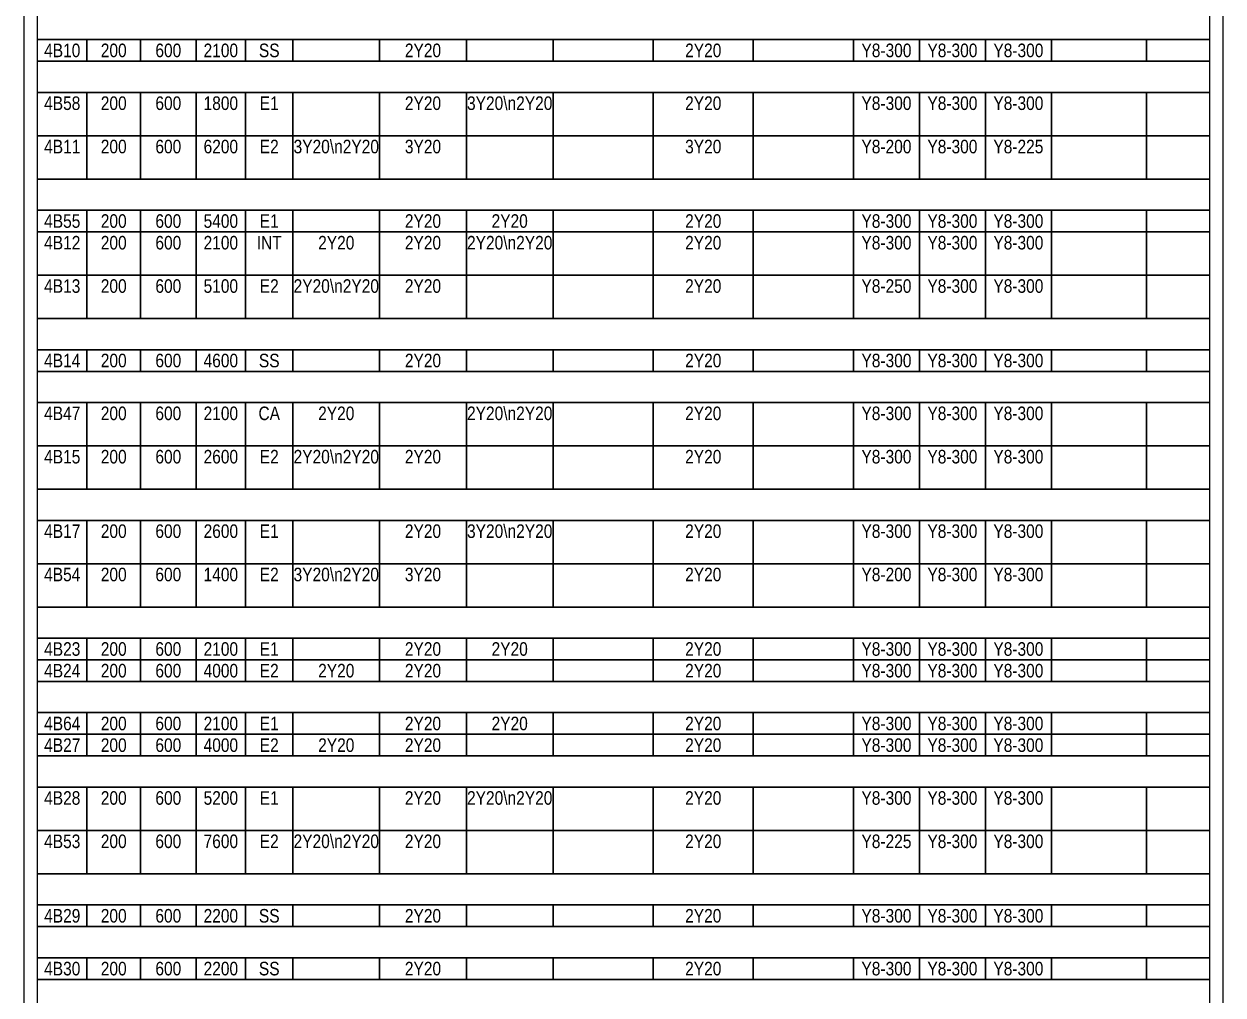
# Model space of a CAD drawing. Extents: x 0 to 206258, y -403073 to 0.
# Drawn here: x 123513 to 132369, y -241670 to -234500 of the extents above; entities that cross this region are included whole.
import ezdxf
from ezdxf.enums import TextEntityAlignment as Align

# ---------------------------------------------------------------- set-up
doc = ezdxf.new("R2010")
doc.units = 0
doc.header["$LTSCALE"] = 1000
for name, color, linetype, true_color in [('Quantity Table Line', 171, 'Continuous', 0xaaaaff), ('Quantity Table Line 2', 171, 'Continuous', 0xaaaaff), ('Quantity Table Text', 8, 'Continuous', 0x414141)]:
    doc.layers.add(name, color=color, linetype=linetype, true_color=true_color)
doc.styles.add('Quantity Table Text', font='ARIALN.TTF', dxfattribs={"height": 100})

msp = doc.modelspace()

# ---------------------------------------------------------------- linework, layer by layer
at = {"layer": 'Quantity Table Line', "transparency": 33554687}
msp.add_lwpolyline([(123513.032, -248555.174), (132369.275, -248555.174), (132369.275, -179854.284), (123513.032, -179854.284), (123513.032, -248555.174)], dxfattribs=at)
at = {"layer": 'Quantity Table Line 2', "transparency": 33554687}
for points in [[(123613.032, -234615.174), (123613.032, -234385.174), (132269.275, -234385.174), (132269.275, -234615.174)], [(123613.032, -234775.174), (123613.032, -234615.174), (123978.179, -234615.174), (123978.179, -234775.174)], [(123978.179, -234775.174), (123978.179, -234615.174), (124373.665, -234615.174), (124373.665, -234775.174)], [(124373.665, -234775.174), (124373.665, -234615.174), (124784.516, -234615.174), (124784.516, -234775.174)], [(124784.516, -234775.174), (124784.516, -234615.174), (125149.663, -234615.174), (125149.663, -234775.174)], [(125149.663, -234775.174), (125149.663, -234615.174), (125499.446, -234615.174), (125499.446, -234775.174)], [(125499.446, -234775.174), (125499.446, -234615.174), (126139.898, -234615.174), (126139.898, -234775.174)], [(126139.898, -234775.174), (126139.898, -234615.174), (126780.349, -234615.174), (126780.349, -234775.174)], [(126780.349, -234775.174), (126780.349, -234615.174), (127420.8, -234615.174), (127420.8, -234775.174)], [(127420.8, -234775.174), (127420.8, -234615.174), (128160.437, -234615.174), (128160.437, -234775.174)], [(128160.437, -234775.174), (128160.437, -234615.174), (128900.075, -234615.174), (128900.075, -234775.174)], [(128900.075, -234775.174), (128900.075, -234615.174), (129639.712, -234615.174), (129639.712, -234775.174)], [(129639.712, -234775.174), (129639.712, -234615.174), (130126.93, -234615.174), (130126.93, -234775.174)], [(130126.93, -234775.174), (130126.93, -234615.174), (130614.148, -234615.174), (130614.148, -234775.174)], [(130614.148, -234775.174), (130614.148, -234615.174), (131101.366, -234615.174), (131101.366, -234775.174)], [(131101.366, -234775.174), (131101.366, -234615.174), (131805.17, -234615.174), (131805.17, -234775.174)], [(131805.17, -234775.174), (131805.17, -234615.174), (132269.275, -234615.174), (132269.275, -234775.174)], [(123613.032, -235005.174), (123613.032, -234775.174), (132269.275, -234775.174), (132269.275, -235005.174)], [(123613.032, -235325.174), (123613.032, -235005.174), (123978.179, -235005.174), (123978.179, -235325.174)], [(123978.179, -235325.174), (123978.179, -235005.174), (124373.665, -235005.174), (124373.665, -235325.174)], [(124373.665, -235325.174), (124373.665, -235005.174), (124784.516, -235005.174), (124784.516, -235325.174)], [(124784.516, -235325.174), (124784.516, -235005.174), (125149.663, -235005.174), (125149.663, -235325.174)], [(125149.663, -235325.174), (125149.663, -235005.174), (125499.446, -235005.174), (125499.446, -235325.174)], [(125499.446, -235325.174), (125499.446, -235005.174), (126139.898, -235005.174), (126139.898, -235325.174)], [(126139.898, -235325.174), (126139.898, -235005.174), (126780.349, -235005.174), (126780.349, -235325.174)], [(126780.349, -235325.174), (126780.349, -235005.174), (127420.8, -235005.174), (127420.8, -235325.174)], [(127420.8, -235325.174), (127420.8, -235005.174), (128160.437, -235005.174), (128160.437, -235325.174)], [(128160.437, -235325.174), (128160.437, -235005.174), (128900.075, -235005.174), (128900.075, -235325.174)], [(128900.075, -235325.174), (128900.075, -235005.174), (129639.712, -235005.174), (129639.712, -235325.174)], [(129639.712, -235325.174), (129639.712, -235005.174), (130126.93, -235005.174), (130126.93, -235325.174)], [(130126.93, -235325.174), (130126.93, -235005.174), (130614.148, -235005.174), (130614.148, -235325.174)], [(130614.148, -235325.174), (130614.148, -235005.174), (131101.366, -235005.174), (131101.366, -235325.174)], [(131101.366, -235325.174), (131101.366, -235005.174), (131805.17, -235005.174), (131805.17, -235325.174)], [(131805.17, -235325.174), (131805.17, -235005.174), (132269.275, -235005.174), (132269.275, -235325.174)], [(123613.032, -235645.174), (123613.032, -235325.174), (123978.179, -235325.174), (123978.179, -235645.174)], [(123978.179, -235645.174), (123978.179, -235325.174), (124373.665, -235325.174), (124373.665, -235645.174)], [(124373.665, -235645.174), (124373.665, -235325.174), (124784.516, -235325.174), (124784.516, -235645.174)], [(124784.516, -235645.174), (124784.516, -235325.174), (125149.663, -235325.174), (125149.663, -235645.174)], [(125149.663, -235645.174), (125149.663, -235325.174), (125499.446, -235325.174), (125499.446, -235645.174)], [(125499.446, -235645.174), (125499.446, -235325.174), (126139.898, -235325.174), (126139.898, -235645.174)], [(126139.898, -235645.174), (126139.898, -235325.174), (126780.349, -235325.174), (126780.349, -235645.174)], [(126780.349, -235645.174), (126780.349, -235325.174), (127420.8, -235325.174), (127420.8, -235645.174)], [(127420.8, -235645.174), (127420.8, -235325.174), (128160.437, -235325.174), (128160.437, -235645.174)], [(128160.437, -235645.174), (128160.437, -235325.174), (128900.075, -235325.174), (128900.075, -235645.174)], [(128900.075, -235645.174), (128900.075, -235325.174), (129639.712, -235325.174), (129639.712, -235645.174)], [(129639.712, -235645.174), (129639.712, -235325.174), (130126.93, -235325.174), (130126.93, -235645.174)], [(130126.93, -235645.174), (130126.93, -235325.174), (130614.148, -235325.174), (130614.148, -235645.174)], [(130614.148, -235645.174), (130614.148, -235325.174), (131101.366, -235325.174), (131101.366, -235645.174)], [(131101.366, -235645.174), (131101.366, -235325.174), (131805.17, -235325.174), (131805.17, -235645.174)], [(131805.17, -235645.174), (131805.17, -235325.174), (132269.275, -235325.174), (132269.275, -235645.174)], [(123613.032, -235875.174), (123613.032, -235645.174), (132269.275, -235645.174), (132269.275, -235875.174)], [(123613.032, -236035.174), (123613.032, -235875.174), (123978.179, -235875.174), (123978.179, -236035.174)], [(123978.179, -236035.174), (123978.179, -235875.174), (124373.665, -235875.174), (124373.665, -236035.174)], [(124373.665, -236035.174), (124373.665, -235875.174), (124784.516, -235875.174), (124784.516, -236035.174)], [(124784.516, -236035.174), (124784.516, -235875.174), (125149.663, -235875.174), (125149.663, -236035.174)], [(125149.663, -236035.174), (125149.663, -235875.174), (125499.446, -235875.174), (125499.446, -236035.174)], [(125499.446, -236035.174), (125499.446, -235875.174), (126139.898, -235875.174), (126139.898, -236035.174)], [(126139.898, -236035.174), (126139.898, -235875.174), (126780.349, -235875.174), (126780.349, -236035.174)], [(126780.349, -236035.174), (126780.349, -235875.174), (127420.8, -235875.174), (127420.8, -236035.174)], [(127420.8, -236035.174), (127420.8, -235875.174), (128160.437, -235875.174), (128160.437, -236035.174)], [(128160.437, -236035.174), (128160.437, -235875.174), (128900.075, -235875.174), (128900.075, -236035.174)], [(128900.075, -236035.174), (128900.075, -235875.174), (129639.712, -235875.174), (129639.712, -236035.174)], [(129639.712, -236035.174), (129639.712, -235875.174), (130126.93, -235875.174), (130126.93, -236035.174)], [(130126.93, -236035.174), (130126.93, -235875.174), (130614.148, -235875.174), (130614.148, -236035.174)], [(130614.148, -236035.174), (130614.148, -235875.174), (131101.366, -235875.174), (131101.366, -236035.174)], [(131101.366, -236035.174), (131101.366, -235875.174), (131805.17, -235875.174), (131805.17, -236035.174)], [(131805.17, -236035.174), (131805.17, -235875.174), (132269.275, -235875.174), (132269.275, -236035.174)], [(123613.032, -236355.174), (123613.032, -236035.174), (123978.179, -236035.174), (123978.179, -236355.174)], [(123978.179, -236355.174), (123978.179, -236035.174), (124373.665, -236035.174), (124373.665, -236355.174)], [(124373.665, -236355.174), (124373.665, -236035.174), (124784.516, -236035.174), (124784.516, -236355.174)], [(124784.516, -236355.174), (124784.516, -236035.174), (125149.663, -236035.174), (125149.663, -236355.174)], [(125149.663, -236355.174), (125149.663, -236035.174), (125499.446, -236035.174), (125499.446, -236355.174)], [(125499.446, -236355.174), (125499.446, -236035.174), (126139.898, -236035.174), (126139.898, -236355.174)], [(126139.898, -236355.174), (126139.898, -236035.174), (126780.349, -236035.174), (126780.349, -236355.174)], [(126780.349, -236355.174), (126780.349, -236035.174), (127420.8, -236035.174), (127420.8, -236355.174)], [(127420.8, -236355.174), (127420.8, -236035.174), (128160.437, -236035.174), (128160.437, -236355.174)], [(128160.437, -236355.174), (128160.437, -236035.174), (128900.075, -236035.174), (128900.075, -236355.174)], [(128900.075, -236355.174), (128900.075, -236035.174), (129639.712, -236035.174), (129639.712, -236355.174)], [(129639.712, -236355.174), (129639.712, -236035.174), (130126.93, -236035.174), (130126.93, -236355.174)], [(130126.93, -236355.174), (130126.93, -236035.174), (130614.148, -236035.174), (130614.148, -236355.174)], [(130614.148, -236355.174), (130614.148, -236035.174), (131101.366, -236035.174), (131101.366, -236355.174)], [(131101.366, -236355.174), (131101.366, -236035.174), (131805.17, -236035.174), (131805.17, -236355.174)], [(131805.17, -236355.174), (131805.17, -236035.174), (132269.275, -236035.174), (132269.275, -236355.174)], [(123613.032, -236675.174), (123613.032, -236355.174), (123978.179, -236355.174), (123978.179, -236675.174)], [(123978.179, -236675.174), (123978.179, -236355.174), (124373.665, -236355.174), (124373.665, -236675.174)], [(124373.665, -236675.174), (124373.665, -236355.174), (124784.516, -236355.174), (124784.516, -236675.174)], [(124784.516, -236675.174), (124784.516, -236355.174), (125149.663, -236355.174), (125149.663, -236675.174)], [(125149.663, -236675.174), (125149.663, -236355.174), (125499.446, -236355.174), (125499.446, -236675.174)], [(125499.446, -236675.174), (125499.446, -236355.174), (126139.898, -236355.174), (126139.898, -236675.174)], [(126139.898, -236675.174), (126139.898, -236355.174), (126780.349, -236355.174), (126780.349, -236675.174)], [(126780.349, -236675.174), (126780.349, -236355.174), (127420.8, -236355.174), (127420.8, -236675.174)], [(127420.8, -236675.174), (127420.8, -236355.174), (128160.437, -236355.174), (128160.437, -236675.174)], [(128160.437, -236675.174), (128160.437, -236355.174), (128900.075, -236355.174), (128900.075, -236675.174)], [(128900.075, -236675.174), (128900.075, -236355.174), (129639.712, -236355.174), (129639.712, -236675.174)], [(129639.712, -236675.174), (129639.712, -236355.174), (130126.93, -236355.174), (130126.93, -236675.174)], [(130126.93, -236675.174), (130126.93, -236355.174), (130614.148, -236355.174), (130614.148, -236675.174)], [(130614.148, -236675.174), (130614.148, -236355.174), (131101.366, -236355.174), (131101.366, -236675.174)], [(131101.366, -236675.174), (131101.366, -236355.174), (131805.17, -236355.174), (131805.17, -236675.174)], [(131805.17, -236675.174), (131805.17, -236355.174), (132269.275, -236355.174), (132269.275, -236675.174)], [(123613.032, -236905.174), (123613.032, -236675.174), (132269.275, -236675.174), (132269.275, -236905.174)], [(123613.032, -237065.174), (123613.032, -236905.174), (123978.179, -236905.174), (123978.179, -237065.174)], [(123978.179, -237065.174), (123978.179, -236905.174), (124373.665, -236905.174), (124373.665, -237065.174)], [(124373.665, -237065.174), (124373.665, -236905.174), (124784.516, -236905.174), (124784.516, -237065.174)], [(124784.516, -237065.174), (124784.516, -236905.174), (125149.663, -236905.174), (125149.663, -237065.174)], [(125149.663, -237065.174), (125149.663, -236905.174), (125499.446, -236905.174), (125499.446, -237065.174)], [(125499.446, -237065.174), (125499.446, -236905.174), (126139.898, -236905.174), (126139.898, -237065.174)], [(126139.898, -237065.174), (126139.898, -236905.174), (126780.349, -236905.174), (126780.349, -237065.174)], [(126780.349, -237065.174), (126780.349, -236905.174), (127420.8, -236905.174), (127420.8, -237065.174)], [(127420.8, -237065.174), (127420.8, -236905.174), (128160.437, -236905.174), (128160.437, -237065.174)], [(128160.437, -237065.174), (128160.437, -236905.174), (128900.075, -236905.174), (128900.075, -237065.174)], [(128900.075, -237065.174), (128900.075, -236905.174), (129639.712, -236905.174), (129639.712, -237065.174)], [(129639.712, -237065.174), (129639.712, -236905.174), (130126.93, -236905.174), (130126.93, -237065.174)], [(130126.93, -237065.174), (130126.93, -236905.174), (130614.148, -236905.174), (130614.148, -237065.174)], [(130614.148, -237065.174), (130614.148, -236905.174), (131101.366, -236905.174), (131101.366, -237065.174)], [(131101.366, -237065.174), (131101.366, -236905.174), (131805.17, -236905.174), (131805.17, -237065.174)], [(131805.17, -237065.174), (131805.17, -236905.174), (132269.275, -236905.174), (132269.275, -237065.174)], [(123613.032, -237295.174), (123613.032, -237065.174), (132269.275, -237065.174), (132269.275, -237295.174)], [(123613.032, -237615.174), (123613.032, -237295.174), (123978.179, -237295.174), (123978.179, -237615.174)], [(123978.179, -237615.174), (123978.179, -237295.174), (124373.665, -237295.174), (124373.665, -237615.174)], [(124373.665, -237615.174), (124373.665, -237295.174), (124784.516, -237295.174), (124784.516, -237615.174)], [(124784.516, -237615.174), (124784.516, -237295.174), (125149.663, -237295.174), (125149.663, -237615.174)], [(125149.663, -237615.174), (125149.663, -237295.174), (125499.446, -237295.174), (125499.446, -237615.174)], [(125499.446, -237615.174), (125499.446, -237295.174), (126139.898, -237295.174), (126139.898, -237615.174)], [(126139.898, -237615.174), (126139.898, -237295.174), (126780.349, -237295.174), (126780.349, -237615.174)], [(126780.349, -237615.174), (126780.349, -237295.174), (127420.8, -237295.174), (127420.8, -237615.174)], [(127420.8, -237615.174), (127420.8, -237295.174), (128160.437, -237295.174), (128160.437, -237615.174)], [(128160.437, -237615.174), (128160.437, -237295.174), (128900.075, -237295.174), (128900.075, -237615.174)], [(128900.075, -237615.174), (128900.075, -237295.174), (129639.712, -237295.174), (129639.712, -237615.174)], [(129639.712, -237615.174), (129639.712, -237295.174), (130126.93, -237295.174), (130126.93, -237615.174)], [(130126.93, -237615.174), (130126.93, -237295.174), (130614.148, -237295.174), (130614.148, -237615.174)], [(130614.148, -237615.174), (130614.148, -237295.174), (131101.366, -237295.174), (131101.366, -237615.174)], [(131101.366, -237615.174), (131101.366, -237295.174), (131805.17, -237295.174), (131805.17, -237615.174)], [(131805.17, -237615.174), (131805.17, -237295.174), (132269.275, -237295.174), (132269.275, -237615.174)], [(123613.032, -237935.174), (123613.032, -237615.174), (123978.179, -237615.174), (123978.179, -237935.174)], [(123978.179, -237935.174), (123978.179, -237615.174), (124373.665, -237615.174), (124373.665, -237935.174)], [(124373.665, -237935.174), (124373.665, -237615.174), (124784.516, -237615.174), (124784.516, -237935.174)], [(124784.516, -237935.174), (124784.516, -237615.174), (125149.663, -237615.174), (125149.663, -237935.174)], [(125149.663, -237935.174), (125149.663, -237615.174), (125499.446, -237615.174), (125499.446, -237935.174)], [(125499.446, -237935.174), (125499.446, -237615.174), (126139.898, -237615.174), (126139.898, -237935.174)], [(126139.898, -237935.174), (126139.898, -237615.174), (126780.349, -237615.174), (126780.349, -237935.174)], [(126780.349, -237935.174), (126780.349, -237615.174), (127420.8, -237615.174), (127420.8, -237935.174)], [(127420.8, -237935.174), (127420.8, -237615.174), (128160.437, -237615.174), (128160.437, -237935.174)], [(128160.437, -237935.174), (128160.437, -237615.174), (128900.075, -237615.174), (128900.075, -237935.174)], [(128900.075, -237935.174), (128900.075, -237615.174), (129639.712, -237615.174), (129639.712, -237935.174)], [(129639.712, -237935.174), (129639.712, -237615.174), (130126.93, -237615.174), (130126.93, -237935.174)], [(130126.93, -237935.174), (130126.93, -237615.174), (130614.148, -237615.174), (130614.148, -237935.174)], [(130614.148, -237935.174), (130614.148, -237615.174), (131101.366, -237615.174), (131101.366, -237935.174)], [(131101.366, -237935.174), (131101.366, -237615.174), (131805.17, -237615.174), (131805.17, -237935.174)], [(131805.17, -237935.174), (131805.17, -237615.174), (132269.275, -237615.174), (132269.275, -237935.174)], [(123613.032, -238165.174), (123613.032, -237935.174), (132269.275, -237935.174), (132269.275, -238165.174)], [(123613.032, -238485.174), (123613.032, -238165.174), (123978.179, -238165.174), (123978.179, -238485.174)], [(123978.179, -238485.174), (123978.179, -238165.174), (124373.665, -238165.174), (124373.665, -238485.174)], [(124373.665, -238485.174), (124373.665, -238165.174), (124784.516, -238165.174), (124784.516, -238485.174)], [(124784.516, -238485.174), (124784.516, -238165.174), (125149.663, -238165.174), (125149.663, -238485.174)], [(125149.663, -238485.174), (125149.663, -238165.174), (125499.446, -238165.174), (125499.446, -238485.174)], [(125499.446, -238485.174), (125499.446, -238165.174), (126139.898, -238165.174), (126139.898, -238485.174)], [(126139.898, -238485.174), (126139.898, -238165.174), (126780.349, -238165.174), (126780.349, -238485.174)], [(126780.349, -238485.174), (126780.349, -238165.174), (127420.8, -238165.174), (127420.8, -238485.174)], [(127420.8, -238485.174), (127420.8, -238165.174), (128160.437, -238165.174), (128160.437, -238485.174)], [(128160.437, -238485.174), (128160.437, -238165.174), (128900.075, -238165.174), (128900.075, -238485.174)], [(128900.075, -238485.174), (128900.075, -238165.174), (129639.712, -238165.174), (129639.712, -238485.174)], [(129639.712, -238485.174), (129639.712, -238165.174), (130126.93, -238165.174), (130126.93, -238485.174)], [(130126.93, -238485.174), (130126.93, -238165.174), (130614.148, -238165.174), (130614.148, -238485.174)], [(130614.148, -238485.174), (130614.148, -238165.174), (131101.366, -238165.174), (131101.366, -238485.174)], [(131101.366, -238485.174), (131101.366, -238165.174), (131805.17, -238165.174), (131805.17, -238485.174)], [(131805.17, -238485.174), (131805.17, -238165.174), (132269.275, -238165.174), (132269.275, -238485.174)], [(123613.032, -238805.174), (123613.032, -238485.174), (123978.179, -238485.174), (123978.179, -238805.174)], [(123978.179, -238805.174), (123978.179, -238485.174), (124373.665, -238485.174), (124373.665, -238805.174)], [(124373.665, -238805.174), (124373.665, -238485.174), (124784.516, -238485.174), (124784.516, -238805.174)], [(124784.516, -238805.174), (124784.516, -238485.174), (125149.663, -238485.174), (125149.663, -238805.174)], [(125149.663, -238805.174), (125149.663, -238485.174), (125499.446, -238485.174), (125499.446, -238805.174)], [(125499.446, -238805.174), (125499.446, -238485.174), (126139.898, -238485.174), (126139.898, -238805.174)], [(126139.898, -238805.174), (126139.898, -238485.174), (126780.349, -238485.174), (126780.349, -238805.174)], [(126780.349, -238805.174), (126780.349, -238485.174), (127420.8, -238485.174), (127420.8, -238805.174)], [(127420.8, -238805.174), (127420.8, -238485.174), (128160.437, -238485.174), (128160.437, -238805.174)], [(128160.437, -238805.174), (128160.437, -238485.174), (128900.075, -238485.174), (128900.075, -238805.174)], [(128900.075, -238805.174), (128900.075, -238485.174), (129639.712, -238485.174), (129639.712, -238805.174)], [(129639.712, -238805.174), (129639.712, -238485.174), (130126.93, -238485.174), (130126.93, -238805.174)], [(130126.93, -238805.174), (130126.93, -238485.174), (130614.148, -238485.174), (130614.148, -238805.174)], [(130614.148, -238805.174), (130614.148, -238485.174), (131101.366, -238485.174), (131101.366, -238805.174)], [(131101.366, -238805.174), (131101.366, -238485.174), (131805.17, -238485.174), (131805.17, -238805.174)], [(131805.17, -238805.174), (131805.17, -238485.174), (132269.275, -238485.174), (132269.275, -238805.174)], [(123613.032, -239035.174), (123613.032, -238805.174), (132269.275, -238805.174), (132269.275, -239035.174)], [(123613.032, -239195.174), (123613.032, -239035.174), (123978.179, -239035.174), (123978.179, -239195.174)], [(123978.179, -239195.174), (123978.179, -239035.174), (124373.665, -239035.174), (124373.665, -239195.174)], [(124373.665, -239195.174), (124373.665, -239035.174), (124784.516, -239035.174), (124784.516, -239195.174)], [(124784.516, -239195.174), (124784.516, -239035.174), (125149.663, -239035.174), (125149.663, -239195.174)], [(125149.663, -239195.174), (125149.663, -239035.174), (125499.446, -239035.174), (125499.446, -239195.174)], [(125499.446, -239195.174), (125499.446, -239035.174), (126139.898, -239035.174), (126139.898, -239195.174)], [(126139.898, -239195.174), (126139.898, -239035.174), (126780.349, -239035.174), (126780.349, -239195.174)], [(126780.349, -239195.174), (126780.349, -239035.174), (127420.8, -239035.174), (127420.8, -239195.174)], [(127420.8, -239195.174), (127420.8, -239035.174), (128160.437, -239035.174), (128160.437, -239195.174)], [(128160.437, -239195.174), (128160.437, -239035.174), (128900.075, -239035.174), (128900.075, -239195.174)], [(128900.075, -239195.174), (128900.075, -239035.174), (129639.712, -239035.174), (129639.712, -239195.174)], [(129639.712, -239195.174), (129639.712, -239035.174), (130126.93, -239035.174), (130126.93, -239195.174)], [(130126.93, -239195.174), (130126.93, -239035.174), (130614.148, -239035.174), (130614.148, -239195.174)], [(130614.148, -239195.174), (130614.148, -239035.174), (131101.366, -239035.174), (131101.366, -239195.174)], [(131101.366, -239195.174), (131101.366, -239035.174), (131805.17, -239035.174), (131805.17, -239195.174)], [(131805.17, -239195.174), (131805.17, -239035.174), (132269.275, -239035.174), (132269.275, -239195.174)], [(123613.032, -239355.174), (123613.032, -239195.174), (123978.179, -239195.174), (123978.179, -239355.174)], [(123978.179, -239355.174), (123978.179, -239195.174), (124373.665, -239195.174), (124373.665, -239355.174)], [(124373.665, -239355.174), (124373.665, -239195.174), (124784.516, -239195.174), (124784.516, -239355.174)], [(124784.516, -239355.174), (124784.516, -239195.174), (125149.663, -239195.174), (125149.663, -239355.174)], [(125149.663, -239355.174), (125149.663, -239195.174), (125499.446, -239195.174), (125499.446, -239355.174)], [(125499.446, -239355.174), (125499.446, -239195.174), (126139.898, -239195.174), (126139.898, -239355.174)], [(126139.898, -239355.174), (126139.898, -239195.174), (126780.349, -239195.174), (126780.349, -239355.174)], [(126780.349, -239355.174), (126780.349, -239195.174), (127420.8, -239195.174), (127420.8, -239355.174)], [(127420.8, -239355.174), (127420.8, -239195.174), (128160.437, -239195.174), (128160.437, -239355.174)], [(128160.437, -239355.174), (128160.437, -239195.174), (128900.075, -239195.174), (128900.075, -239355.174)], [(128900.075, -239355.174), (128900.075, -239195.174), (129639.712, -239195.174), (129639.712, -239355.174)], [(129639.712, -239355.174), (129639.712, -239195.174), (130126.93, -239195.174), (130126.93, -239355.174)], [(130126.93, -239355.174), (130126.93, -239195.174), (130614.148, -239195.174), (130614.148, -239355.174)], [(130614.148, -239355.174), (130614.148, -239195.174), (131101.366, -239195.174), (131101.366, -239355.174)], [(131101.366, -239355.174), (131101.366, -239195.174), (131805.17, -239195.174), (131805.17, -239355.174)], [(131805.17, -239355.174), (131805.17, -239195.174), (132269.275, -239195.174), (132269.275, -239355.174)], [(123613.032, -239585.174), (123613.032, -239355.174), (132269.275, -239355.174), (132269.275, -239585.174)], [(123613.032, -239745.174), (123613.032, -239585.174), (123978.179, -239585.174), (123978.179, -239745.174)], [(123978.179, -239745.174), (123978.179, -239585.174), (124373.665, -239585.174), (124373.665, -239745.174)], [(124373.665, -239745.174), (124373.665, -239585.174), (124784.516, -239585.174), (124784.516, -239745.174)], [(124784.516, -239745.174), (124784.516, -239585.174), (125149.663, -239585.174), (125149.663, -239745.174)], [(125149.663, -239745.174), (125149.663, -239585.174), (125499.446, -239585.174), (125499.446, -239745.174)], [(125499.446, -239745.174), (125499.446, -239585.174), (126139.898, -239585.174), (126139.898, -239745.174)], [(126139.898, -239745.174), (126139.898, -239585.174), (126780.349, -239585.174), (126780.349, -239745.174)], [(126780.349, -239745.174), (126780.349, -239585.174), (127420.8, -239585.174), (127420.8, -239745.174)], [(127420.8, -239745.174), (127420.8, -239585.174), (128160.437, -239585.174), (128160.437, -239745.174)], [(128160.437, -239745.174), (128160.437, -239585.174), (128900.075, -239585.174), (128900.075, -239745.174)], [(128900.075, -239745.174), (128900.075, -239585.174), (129639.712, -239585.174), (129639.712, -239745.174)], [(129639.712, -239745.174), (129639.712, -239585.174), (130126.93, -239585.174), (130126.93, -239745.174)], [(130126.93, -239745.174), (130126.93, -239585.174), (130614.148, -239585.174), (130614.148, -239745.174)], [(130614.148, -239745.174), (130614.148, -239585.174), (131101.366, -239585.174), (131101.366, -239745.174)], [(131101.366, -239745.174), (131101.366, -239585.174), (131805.17, -239585.174), (131805.17, -239745.174)], [(131805.17, -239745.174), (131805.17, -239585.174), (132269.275, -239585.174), (132269.275, -239745.174)], [(123613.032, -239905.174), (123613.032, -239745.174), (123978.179, -239745.174), (123978.179, -239905.174)], [(123978.179, -239905.174), (123978.179, -239745.174), (124373.665, -239745.174), (124373.665, -239905.174)], [(124373.665, -239905.174), (124373.665, -239745.174), (124784.516, -239745.174), (124784.516, -239905.174)], [(124784.516, -239905.174), (124784.516, -239745.174), (125149.663, -239745.174), (125149.663, -239905.174)], [(125149.663, -239905.174), (125149.663, -239745.174), (125499.446, -239745.174), (125499.446, -239905.174)], [(125499.446, -239905.174), (125499.446, -239745.174), (126139.898, -239745.174), (126139.898, -239905.174)], [(126139.898, -239905.174), (126139.898, -239745.174), (126780.349, -239745.174), (126780.349, -239905.174)], [(126780.349, -239905.174), (126780.349, -239745.174), (127420.8, -239745.174), (127420.8, -239905.174)], [(127420.8, -239905.174), (127420.8, -239745.174), (128160.437, -239745.174), (128160.437, -239905.174)], [(128160.437, -239905.174), (128160.437, -239745.174), (128900.075, -239745.174), (128900.075, -239905.174)], [(128900.075, -239905.174), (128900.075, -239745.174), (129639.712, -239745.174), (129639.712, -239905.174)], [(129639.712, -239905.174), (129639.712, -239745.174), (130126.93, -239745.174), (130126.93, -239905.174)], [(130126.93, -239905.174), (130126.93, -239745.174), (130614.148, -239745.174), (130614.148, -239905.174)], [(130614.148, -239905.174), (130614.148, -239745.174), (131101.366, -239745.174), (131101.366, -239905.174)], [(131101.366, -239905.174), (131101.366, -239745.174), (131805.17, -239745.174), (131805.17, -239905.174)], [(131805.17, -239905.174), (131805.17, -239745.174), (132269.275, -239745.174), (132269.275, -239905.174)], [(123613.032, -240135.174), (123613.032, -239905.174), (132269.275, -239905.174), (132269.275, -240135.174)], [(123613.032, -240455.174), (123613.032, -240135.174), (123978.179, -240135.174), (123978.179, -240455.174)], [(123978.179, -240455.174), (123978.179, -240135.174), (124373.665, -240135.174), (124373.665, -240455.174)], [(124373.665, -240455.174), (124373.665, -240135.174), (124784.516, -240135.174), (124784.516, -240455.174)], [(124784.516, -240455.174), (124784.516, -240135.174), (125149.663, -240135.174), (125149.663, -240455.174)], [(125149.663, -240455.174), (125149.663, -240135.174), (125499.446, -240135.174), (125499.446, -240455.174)], [(125499.446, -240455.174), (125499.446, -240135.174), (126139.898, -240135.174), (126139.898, -240455.174)], [(126139.898, -240455.174), (126139.898, -240135.174), (126780.349, -240135.174), (126780.349, -240455.174)], [(126780.349, -240455.174), (126780.349, -240135.174), (127420.8, -240135.174), (127420.8, -240455.174)], [(127420.8, -240455.174), (127420.8, -240135.174), (128160.437, -240135.174), (128160.437, -240455.174)], [(128160.437, -240455.174), (128160.437, -240135.174), (128900.075, -240135.174), (128900.075, -240455.174)], [(128900.075, -240455.174), (128900.075, -240135.174), (129639.712, -240135.174), (129639.712, -240455.174)], [(129639.712, -240455.174), (129639.712, -240135.174), (130126.93, -240135.174), (130126.93, -240455.174)], [(130126.93, -240455.174), (130126.93, -240135.174), (130614.148, -240135.174), (130614.148, -240455.174)], [(130614.148, -240455.174), (130614.148, -240135.174), (131101.366, -240135.174), (131101.366, -240455.174)], [(131101.366, -240455.174), (131101.366, -240135.174), (131805.17, -240135.174), (131805.17, -240455.174)], [(131805.17, -240455.174), (131805.17, -240135.174), (132269.275, -240135.174), (132269.275, -240455.174)], [(123613.032, -240775.174), (123613.032, -240455.174), (123978.179, -240455.174), (123978.179, -240775.174)], [(123978.179, -240775.174), (123978.179, -240455.174), (124373.665, -240455.174), (124373.665, -240775.174)], [(124373.665, -240775.174), (124373.665, -240455.174), (124784.516, -240455.174), (124784.516, -240775.174)], [(124784.516, -240775.174), (124784.516, -240455.174), (125149.663, -240455.174), (125149.663, -240775.174)], [(125149.663, -240775.174), (125149.663, -240455.174), (125499.446, -240455.174), (125499.446, -240775.174)], [(125499.446, -240775.174), (125499.446, -240455.174), (126139.898, -240455.174), (126139.898, -240775.174)], [(126139.898, -240775.174), (126139.898, -240455.174), (126780.349, -240455.174), (126780.349, -240775.174)], [(126780.349, -240775.174), (126780.349, -240455.174), (127420.8, -240455.174), (127420.8, -240775.174)], [(127420.8, -240775.174), (127420.8, -240455.174), (128160.437, -240455.174), (128160.437, -240775.174)], [(128160.437, -240775.174), (128160.437, -240455.174), (128900.075, -240455.174), (128900.075, -240775.174)], [(128900.075, -240775.174), (128900.075, -240455.174), (129639.712, -240455.174), (129639.712, -240775.174)], [(129639.712, -240775.174), (129639.712, -240455.174), (130126.93, -240455.174), (130126.93, -240775.174)], [(130126.93, -240775.174), (130126.93, -240455.174), (130614.148, -240455.174), (130614.148, -240775.174)], [(130614.148, -240775.174), (130614.148, -240455.174), (131101.366, -240455.174), (131101.366, -240775.174)], [(131101.366, -240775.174), (131101.366, -240455.174), (131805.17, -240455.174), (131805.17, -240775.174)], [(131805.17, -240775.174), (131805.17, -240455.174), (132269.275, -240455.174), (132269.275, -240775.174)], [(123613.032, -241005.174), (123613.032, -240775.174), (132269.275, -240775.174), (132269.275, -241005.174)], [(123613.032, -241165.174), (123613.032, -241005.174), (123978.179, -241005.174), (123978.179, -241165.174)], [(123978.179, -241165.174), (123978.179, -241005.174), (124373.665, -241005.174), (124373.665, -241165.174)], [(124373.665, -241165.174), (124373.665, -241005.174), (124784.516, -241005.174), (124784.516, -241165.174)], [(124784.516, -241165.174), (124784.516, -241005.174), (125149.663, -241005.174), (125149.663, -241165.174)], [(125149.663, -241165.174), (125149.663, -241005.174), (125499.446, -241005.174), (125499.446, -241165.174)], [(125499.446, -241165.174), (125499.446, -241005.174), (126139.898, -241005.174), (126139.898, -241165.174)], [(126139.898, -241165.174), (126139.898, -241005.174), (126780.349, -241005.174), (126780.349, -241165.174)], [(126780.349, -241165.174), (126780.349, -241005.174), (127420.8, -241005.174), (127420.8, -241165.174)], [(127420.8, -241165.174), (127420.8, -241005.174), (128160.437, -241005.174), (128160.437, -241165.174)], [(128160.437, -241165.174), (128160.437, -241005.174), (128900.075, -241005.174), (128900.075, -241165.174)], [(128900.075, -241165.174), (128900.075, -241005.174), (129639.712, -241005.174), (129639.712, -241165.174)], [(129639.712, -241165.174), (129639.712, -241005.174), (130126.93, -241005.174), (130126.93, -241165.174)], [(130126.93, -241165.174), (130126.93, -241005.174), (130614.148, -241005.174), (130614.148, -241165.174)], [(130614.148, -241165.174), (130614.148, -241005.174), (131101.366, -241005.174), (131101.366, -241165.174)], [(131101.366, -241165.174), (131101.366, -241005.174), (131805.17, -241005.174), (131805.17, -241165.174)], [(131805.17, -241165.174), (131805.17, -241005.174), (132269.275, -241005.174), (132269.275, -241165.174)], [(123613.032, -241395.174), (123613.032, -241165.174), (132269.275, -241165.174), (132269.275, -241395.174)], [(123613.032, -241555.174), (123613.032, -241395.174), (123978.179, -241395.174), (123978.179, -241555.174)], [(123978.179, -241555.174), (123978.179, -241395.174), (124373.665, -241395.174), (124373.665, -241555.174)], [(124373.665, -241555.174), (124373.665, -241395.174), (124784.516, -241395.174), (124784.516, -241555.174)], [(124784.516, -241555.174), (124784.516, -241395.174), (125149.663, -241395.174), (125149.663, -241555.174)], [(125149.663, -241555.174), (125149.663, -241395.174), (125499.446, -241395.174), (125499.446, -241555.174)], [(125499.446, -241555.174), (125499.446, -241395.174), (126139.898, -241395.174), (126139.898, -241555.174)], [(126139.898, -241555.174), (126139.898, -241395.174), (126780.349, -241395.174), (126780.349, -241555.174)], [(126780.349, -241555.174), (126780.349, -241395.174), (127420.8, -241395.174), (127420.8, -241555.174)], [(127420.8, -241555.174), (127420.8, -241395.174), (128160.437, -241395.174), (128160.437, -241555.174)], [(128160.437, -241555.174), (128160.437, -241395.174), (128900.075, -241395.174), (128900.075, -241555.174)], [(128900.075, -241555.174), (128900.075, -241395.174), (129639.712, -241395.174), (129639.712, -241555.174)], [(129639.712, -241555.174), (129639.712, -241395.174), (130126.93, -241395.174), (130126.93, -241555.174)], [(130126.93, -241555.174), (130126.93, -241395.174), (130614.148, -241395.174), (130614.148, -241555.174)], [(130614.148, -241555.174), (130614.148, -241395.174), (131101.366, -241395.174), (131101.366, -241555.174)], [(131101.366, -241555.174), (131101.366, -241395.174), (131805.17, -241395.174), (131805.17, -241555.174)], [(131805.17, -241555.174), (131805.17, -241395.174), (132269.275, -241395.174), (132269.275, -241555.174)], [(123613.032, -241785.174), (123613.032, -241555.174), (132269.275, -241555.174), (132269.275, -241785.174)]]:
    msp.add_lwpolyline(points, close=True, dxfattribs=at)

# ---------------------------------------------------------------- texts
at = {"layer": 'Quantity Table Text', "transparency": 33554687, "style": 'Quantity Table Text'}
for s, p in [('4B10', (123795.606, -234695.174)), ('200', (124175.922, -234695.174)), ('600', (124579.091, -234695.174)), ('2100', (124967.09, -234695.174)), ('SS', (125324.555, -234695.174)), ('2Y20', (126460.123, -234695.174)), ('2Y20', (128530.256, -234695.174)), ('Y8-300', (129883.321, -234695.174)), ('Y8-300', (130370.539, -234695.174)), ('Y8-300', (130857.757, -234695.174)), ('4B55', (123795.606, -235955.174)), ('200', (124175.922, -235955.174)), ('600', (124579.091, -235955.174)), ('5400', (124967.09, -235955.174)), ('E1', (125324.555, -235955.174)), ('2Y20', (126460.123, -235955.174)), ('2Y20', (127100.574, -235955.174)), ('2Y20', (128530.256, -235955.174)), ('Y8-300', (129883.321, -235955.174)), ('Y8-300', (130370.539, -235955.174)), ('Y8-300', (130857.757, -235955.174)), ('4B14', (123795.606, -236985.174)), ('200', (124175.922, -236985.174)), ('600', (124579.091, -236985.174)), ('4600', (124967.09, -236985.174)), ('SS', (125324.555, -236985.174)), ('2Y20', (126460.123, -236985.174)), ('2Y20', (128530.256, -236985.174)), ('Y8-300', (129883.321, -236985.174)), ('Y8-300', (130370.539, -236985.174)), ('Y8-300', (130857.757, -236985.174)), ('4B23', (123795.606, -239115.174)), ('200', (124175.922, -239115.174)), ('600', (124579.091, -239115.174)), ('2100', (124967.09, -239115.174)), ('E1', (125324.555, -239115.174)), ('2Y20', (126460.123, -239115.174)), ('2Y20', (127100.574, -239115.174)), ('2Y20', (128530.256, -239115.174)), ('Y8-300', (129883.321, -239115.174)), ('Y8-300', (130370.539, -239115.174)), ('Y8-300', (130857.757, -239115.174)), ('4B24', (123795.606, -239275.174)), ('200', (124175.922, -239275.174)), ('600', (124579.091, -239275.174)), ('4000', (124967.09, -239275.174)), ('E2', (125324.555, -239275.174)), ('2Y20', (125819.672, -239275.174)), ('2Y20', (126460.123, -239275.174)), ('2Y20', (128530.256, -239275.174)), ('Y8-300', (129883.321, -239275.174)), ('Y8-300', (130370.539, -239275.174)), ('Y8-300', (130857.757, -239275.174)), ('4B64', (123795.606, -239665.174)), ('200', (124175.922, -239665.174)), ('600', (124579.091, -239665.174)), ('2100', (124967.09, -239665.174)), ('E1', (125324.555, -239665.174)), ('2Y20', (126460.123, -239665.174)), ('2Y20', (127100.574, -239665.174)), ('2Y20', (128530.256, -239665.174)), ('Y8-300', (129883.321, -239665.174)), ('Y8-300', (130370.539, -239665.174)), ('Y8-300', (130857.757, -239665.174)), ('4B27', (123795.606, -239825.174)), ('200', (124175.922, -239825.174)), ('600', (124579.091, -239825.174)), ('4000', (124967.09, -239825.174)), ('E2', (125324.555, -239825.174)), ('2Y20', (125819.672, -239825.174)), ('2Y20', (126460.123, -239825.174)), ('2Y20', (128530.256, -239825.174)), ('Y8-300', (129883.321, -239825.174)), ('Y8-300', (130370.539, -239825.174)), ('Y8-300', (130857.757, -239825.174)), ('4B29', (123795.606, -241085.174)), ('200', (124175.922, -241085.174)), ('600', (124579.091, -241085.174)), ('2200', (124967.09, -241085.174)), ('SS', (125324.555, -241085.174)), ('2Y20', (126460.123, -241085.174)), ('2Y20', (128530.256, -241085.174)), ('Y8-300', (129883.321, -241085.174)), ('Y8-300', (130370.539, -241085.174)), ('Y8-300', (130857.757, -241085.174)), ('4B30', (123795.606, -241475.174)), ('200', (124175.922, -241475.174)), ('600', (124579.091, -241475.174)), ('2200', (124967.09, -241475.174)), ('SS', (125324.555, -241475.174)), ('2Y20', (126460.123, -241475.174)), ('2Y20', (128530.256, -241475.174)), ('Y8-300', (129883.321, -241475.174)), ('Y8-300', (130370.539, -241475.174)), ('Y8-300', (130857.757, -241475.174))]:
    msp.add_text(s, height=100, dxfattribs=at).set_placement(p, align=Align.MIDDLE_CENTER)
for s, p in [('4B58', (123795.606, -235035.174)), ('200', (124175.922, -235035.174)), ('600', (124579.091, -235035.174)), ('1800', (124967.09, -235035.174)), ('E1', (125324.555, -235035.174)), ('2Y20', (126460.123, -235035.174)), ('2Y20', (128530.256, -235035.174)), ('Y8-300', (129883.321, -235035.174)), ('Y8-300', (130370.539, -235035.174)), ('Y8-300', (130857.757, -235035.174)), ('4B11', (123795.606, -235355.174)), ('200', (124175.922, -235355.174)), ('600', (124579.091, -235355.174)), ('6200', (124967.09, -235355.174)), ('E2', (125324.555, -235355.174)), ('3Y20', (126460.123, -235355.174)), ('3Y20', (128530.256, -235355.174)), ('Y8-200', (129883.321, -235355.174)), ('Y8-300', (130370.539, -235355.174)), ('Y8-225', (130857.757, -235355.174)), ('4B12', (123795.606, -236065.174)), ('200', (124175.922, -236065.174)), ('600', (124579.091, -236065.174)), ('2100', (124967.09, -236065.174)), ('INT', (125324.555, -236065.174)), ('2Y20', (125819.672, -236065.174)), ('2Y20', (126460.123, -236065.174)), ('2Y20', (128530.256, -236065.174)), ('Y8-300', (129883.321, -236065.174)), ('Y8-300', (130370.539, -236065.174)), ('Y8-300', (130857.757, -236065.174)), ('4B13', (123795.606, -236385.174)), ('200', (124175.922, -236385.174)), ('600', (124579.091, -236385.174)), ('5100', (124967.09, -236385.174)), ('E2', (125324.555, -236385.174)), ('2Y20', (126460.123, -236385.174)), ('2Y20', (128530.256, -236385.174)), ('Y8-250', (129883.321, -236385.174)), ('Y8-300', (130370.539, -236385.174)), ('Y8-300', (130857.757, -236385.174)), ('4B47', (123795.606, -237325.174)), ('200', (124175.922, -237325.174)), ('600', (124579.091, -237325.174)), ('2100', (124967.09, -237325.174)), ('CA', (125324.555, -237325.174)), ('2Y20', (125819.672, -237325.174)), ('2Y20', (128530.256, -237325.174)), ('Y8-300', (129883.321, -237325.174)), ('Y8-300', (130370.539, -237325.174)), ('Y8-300', (130857.757, -237325.174)), ('4B15', (123795.606, -237645.174)), ('200', (124175.922, -237645.174)), ('600', (124579.091, -237645.174)), ('2600', (124967.09, -237645.174)), ('E2', (125324.555, -237645.174)), ('2Y20', (126460.123, -237645.174)), ('2Y20', (128530.256, -237645.174)), ('Y8-300', (129883.321, -237645.174)), ('Y8-300', (130370.539, -237645.174)), ('Y8-300', (130857.757, -237645.174)), ('4B17', (123795.606, -238195.174)), ('200', (124175.922, -238195.174)), ('600', (124579.091, -238195.174)), ('2600', (124967.09, -238195.174)), ('E1', (125324.555, -238195.174)), ('2Y20', (126460.123, -238195.174)), ('2Y20', (128530.256, -238195.174)), ('Y8-300', (129883.321, -238195.174)), ('Y8-300', (130370.539, -238195.174)), ('Y8-300', (130857.757, -238195.174)), ('4B54', (123795.606, -238515.174)), ('200', (124175.922, -238515.174)), ('600', (124579.091, -238515.174)), ('1400', (124967.09, -238515.174)), ('E2', (125324.555, -238515.174)), ('3Y20', (126460.123, -238515.174)), ('2Y20', (128530.256, -238515.174)), ('Y8-200', (129883.321, -238515.174)), ('Y8-300', (130370.539, -238515.174)), ('Y8-300', (130857.757, -238515.174)), ('4B28', (123795.606, -240165.174)), ('200', (124175.922, -240165.174)), ('600', (124579.091, -240165.174)), ('5200', (124967.09, -240165.174)), ('E1', (125324.555, -240165.174)), ('2Y20', (126460.123, -240165.174)), ('2Y20', (128530.256, -240165.174)), ('Y8-300', (129883.321, -240165.174)), ('Y8-300', (130370.539, -240165.174)), ('Y8-300', (130857.757, -240165.174)), ('4B53', (123795.606, -240485.174)), ('200', (124175.922, -240485.174)), ('600', (124579.091, -240485.174)), ('7600', (124967.09, -240485.174)), ('E2', (125324.555, -240485.174)), ('2Y20', (126460.123, -240485.174)), ('2Y20', (128530.256, -240485.174)), ('Y8-225', (129883.321, -240485.174)), ('Y8-300', (130370.539, -240485.174)), ('Y8-300', (130857.757, -240485.174))]:
    msp.add_text(s, height=100, dxfattribs=at).set_placement(p, align=Align.TOP_CENTER)
at = {"layer": 'Quantity Table Text', "transparency": 33554687, "char_height": 100, "width": 260.12064, "attachment_point": 2, "style": 'Quantity Table Text'}
for s, insert in [('3Y20\\n2Y20', (127100.574, -235035.174)), ('3Y20\\n2Y20', (125819.672, -235355.174)), ('2Y20\\n2Y20', (127100.574, -236065.174)), ('2Y20\\n2Y20', (125819.672, -236385.174)), ('2Y20\\n2Y20', (127100.574, -237325.174)), ('2Y20\\n2Y20', (125819.672, -237645.174)), ('3Y20\\n2Y20', (127100.574, -238195.174)), ('3Y20\\n2Y20', (125819.672, -238515.174)), ('2Y20\\n2Y20', (127100.574, -240165.174)), ('2Y20\\n2Y20', (125819.672, -240485.174))]:
    msp.add_mtext(s, dxfattribs=dict(at, insert=insert))

doc.saveas('drawing.dxf')
